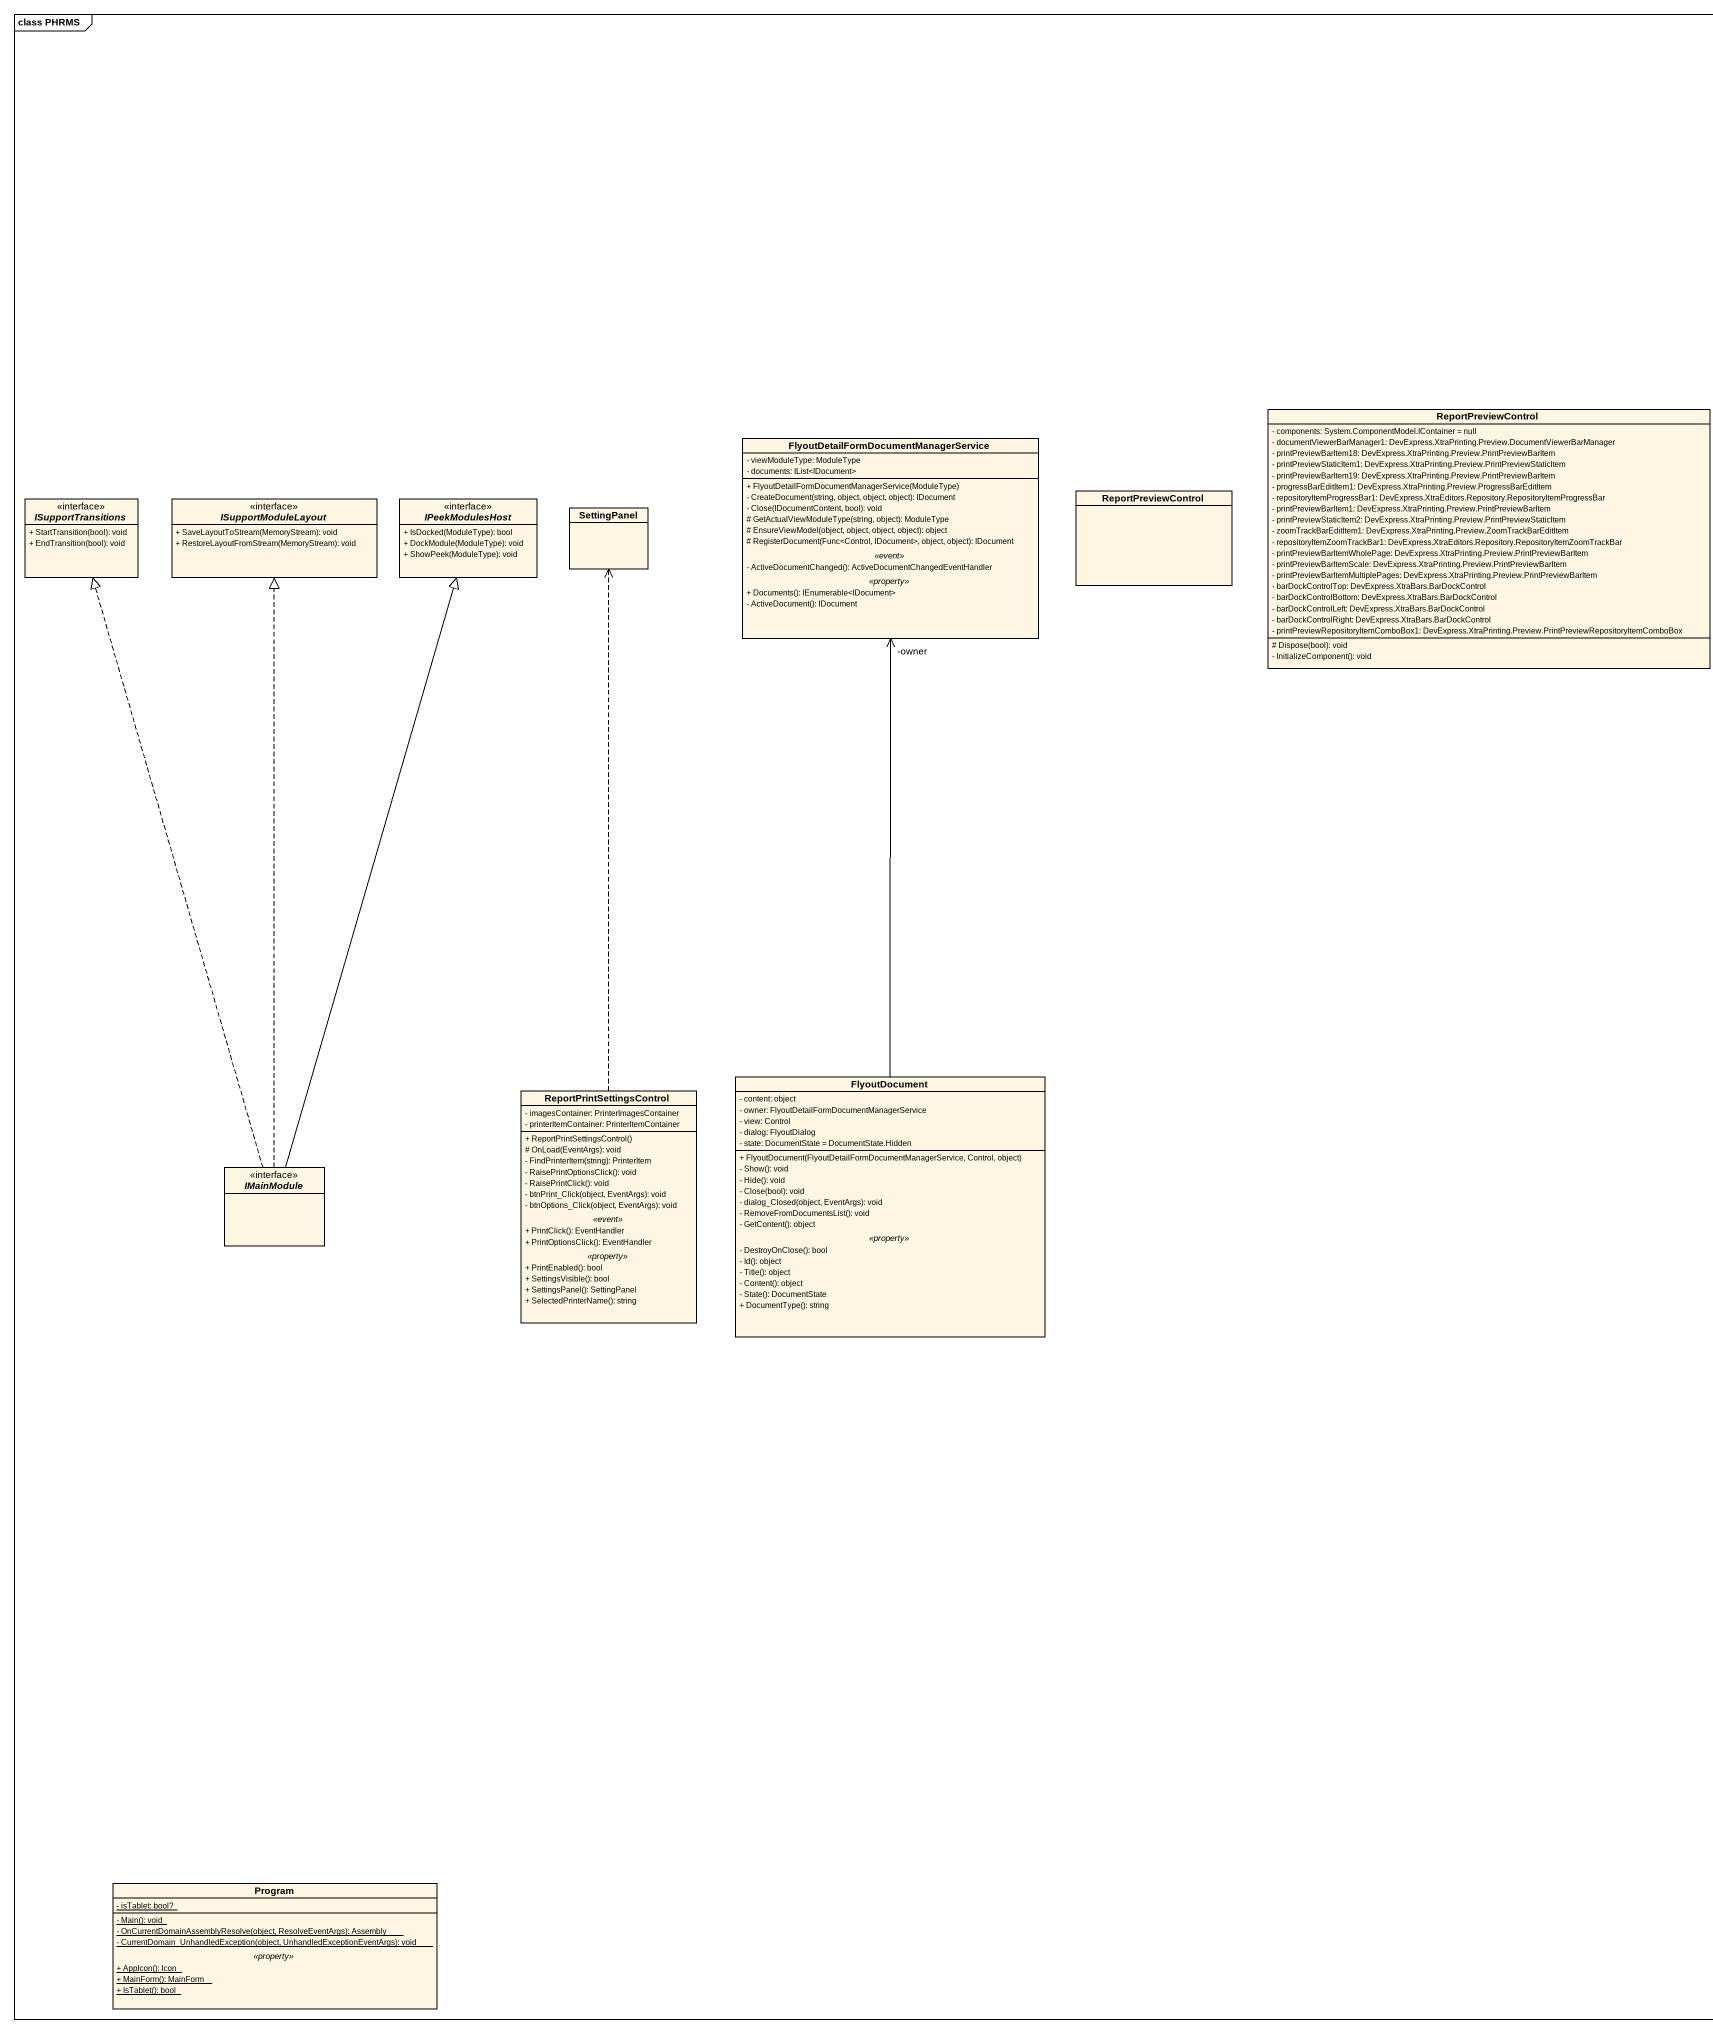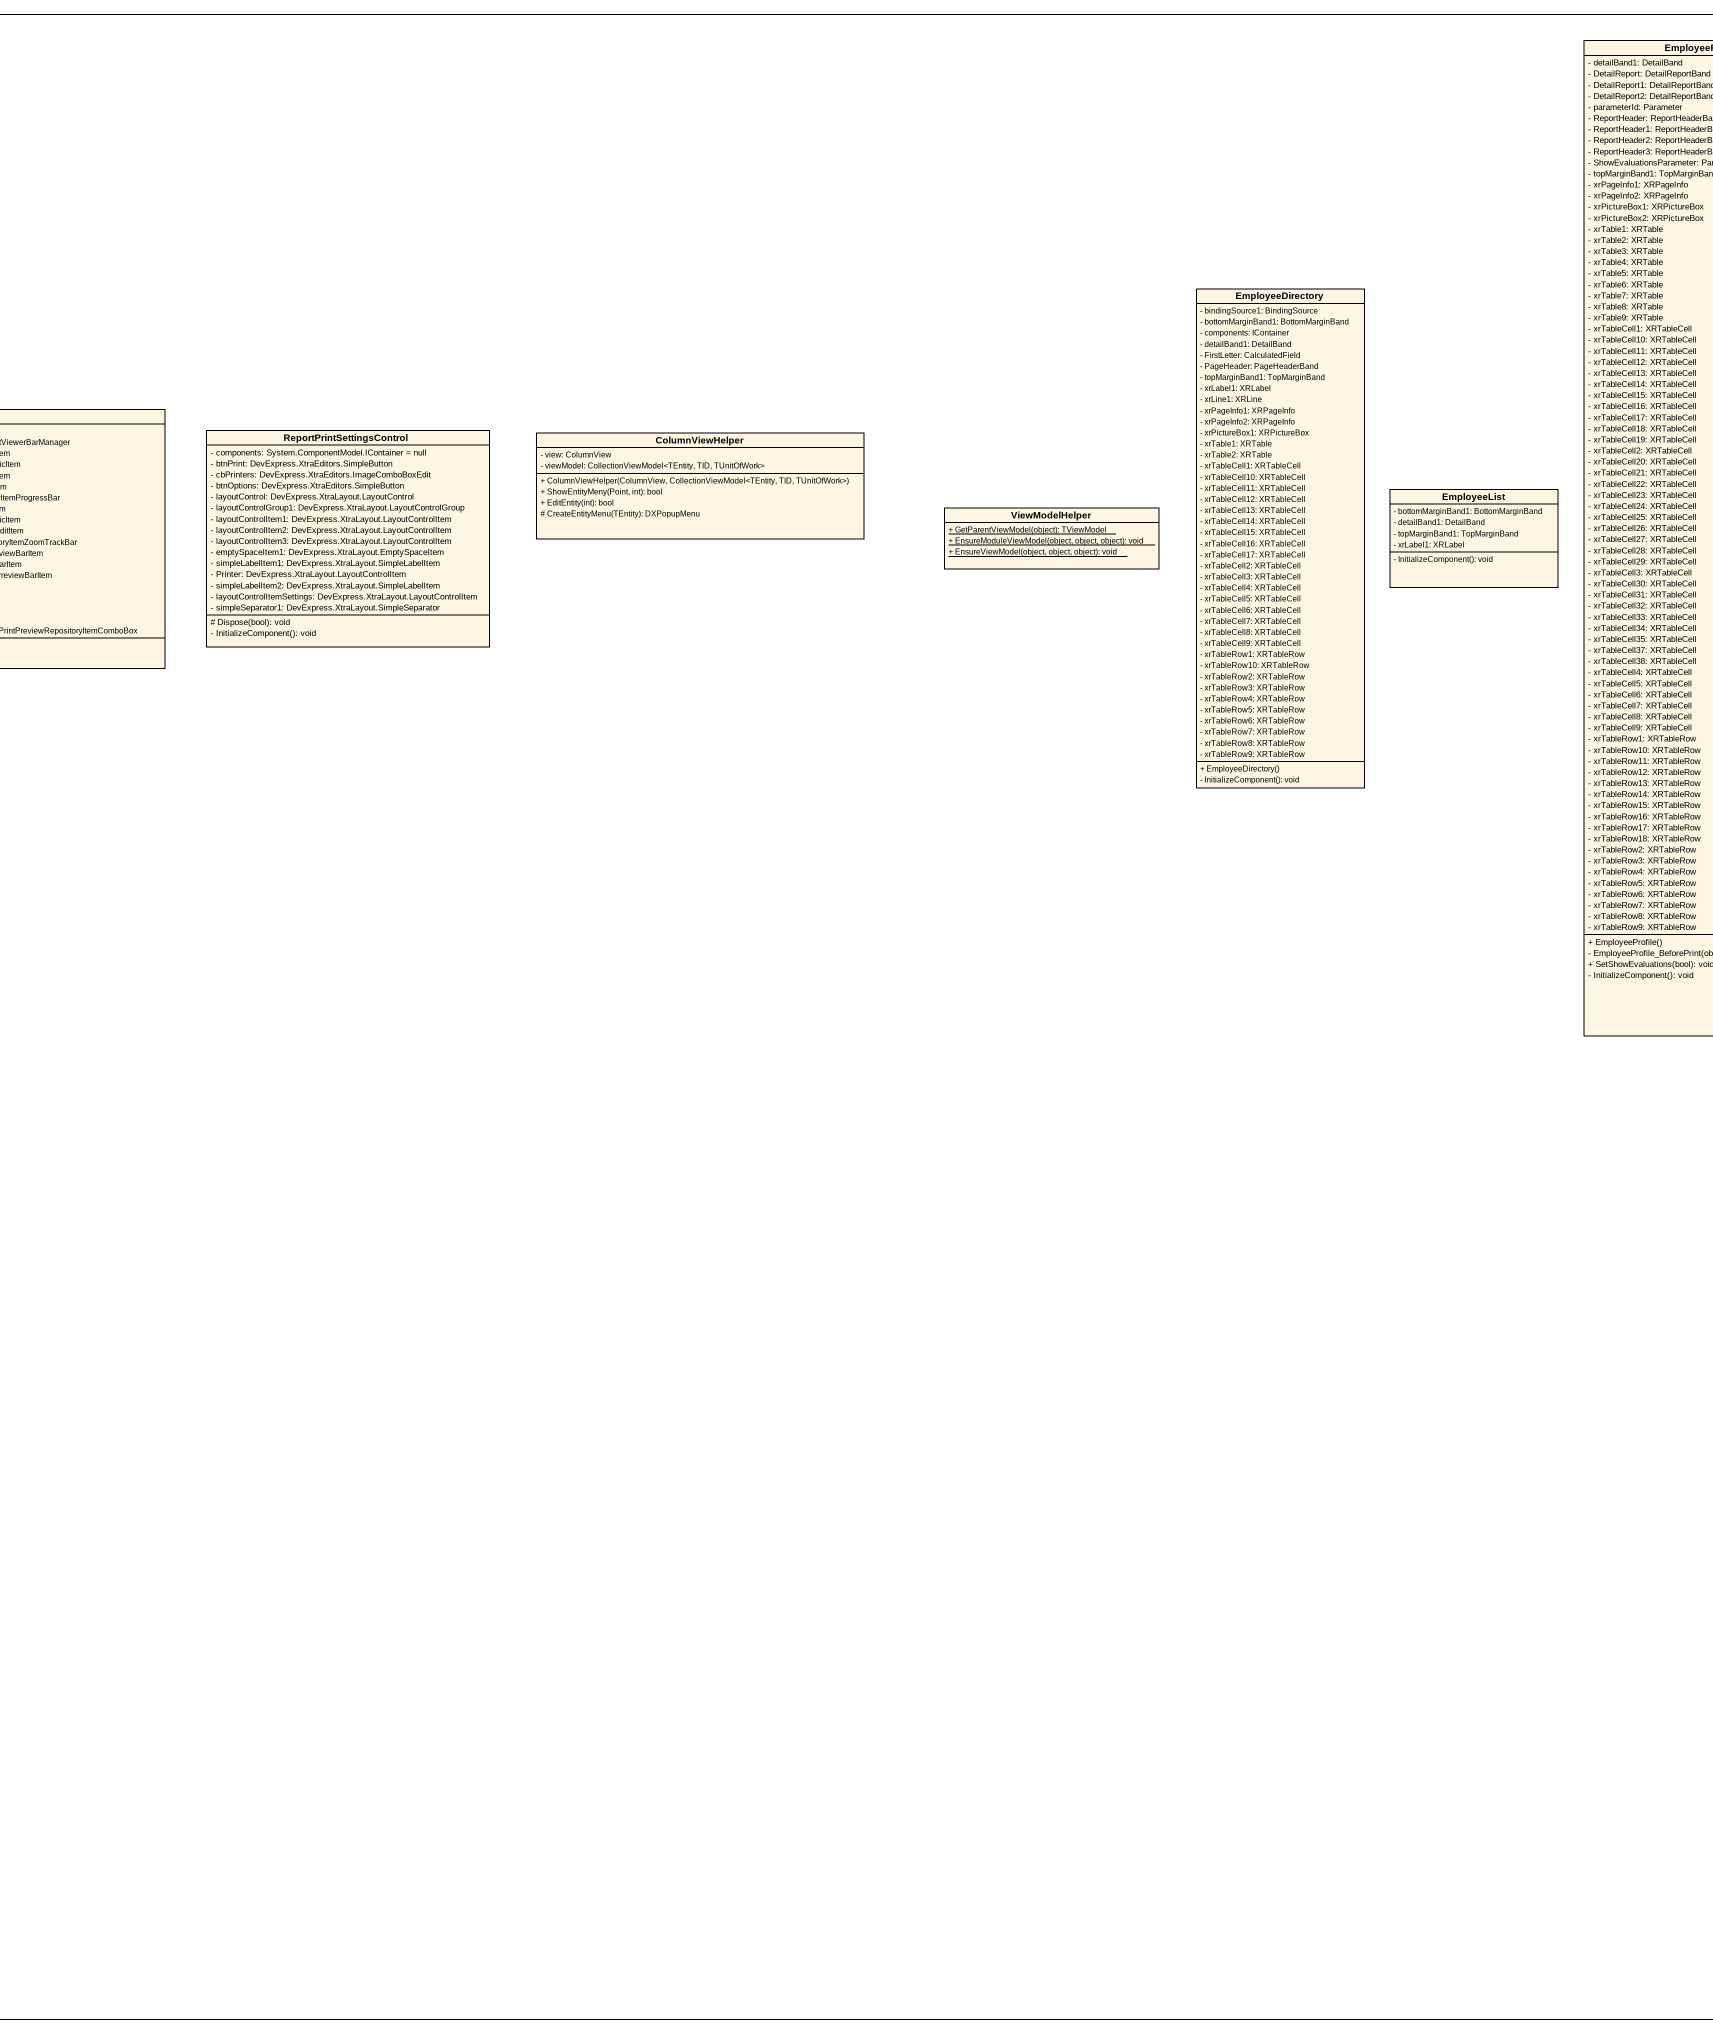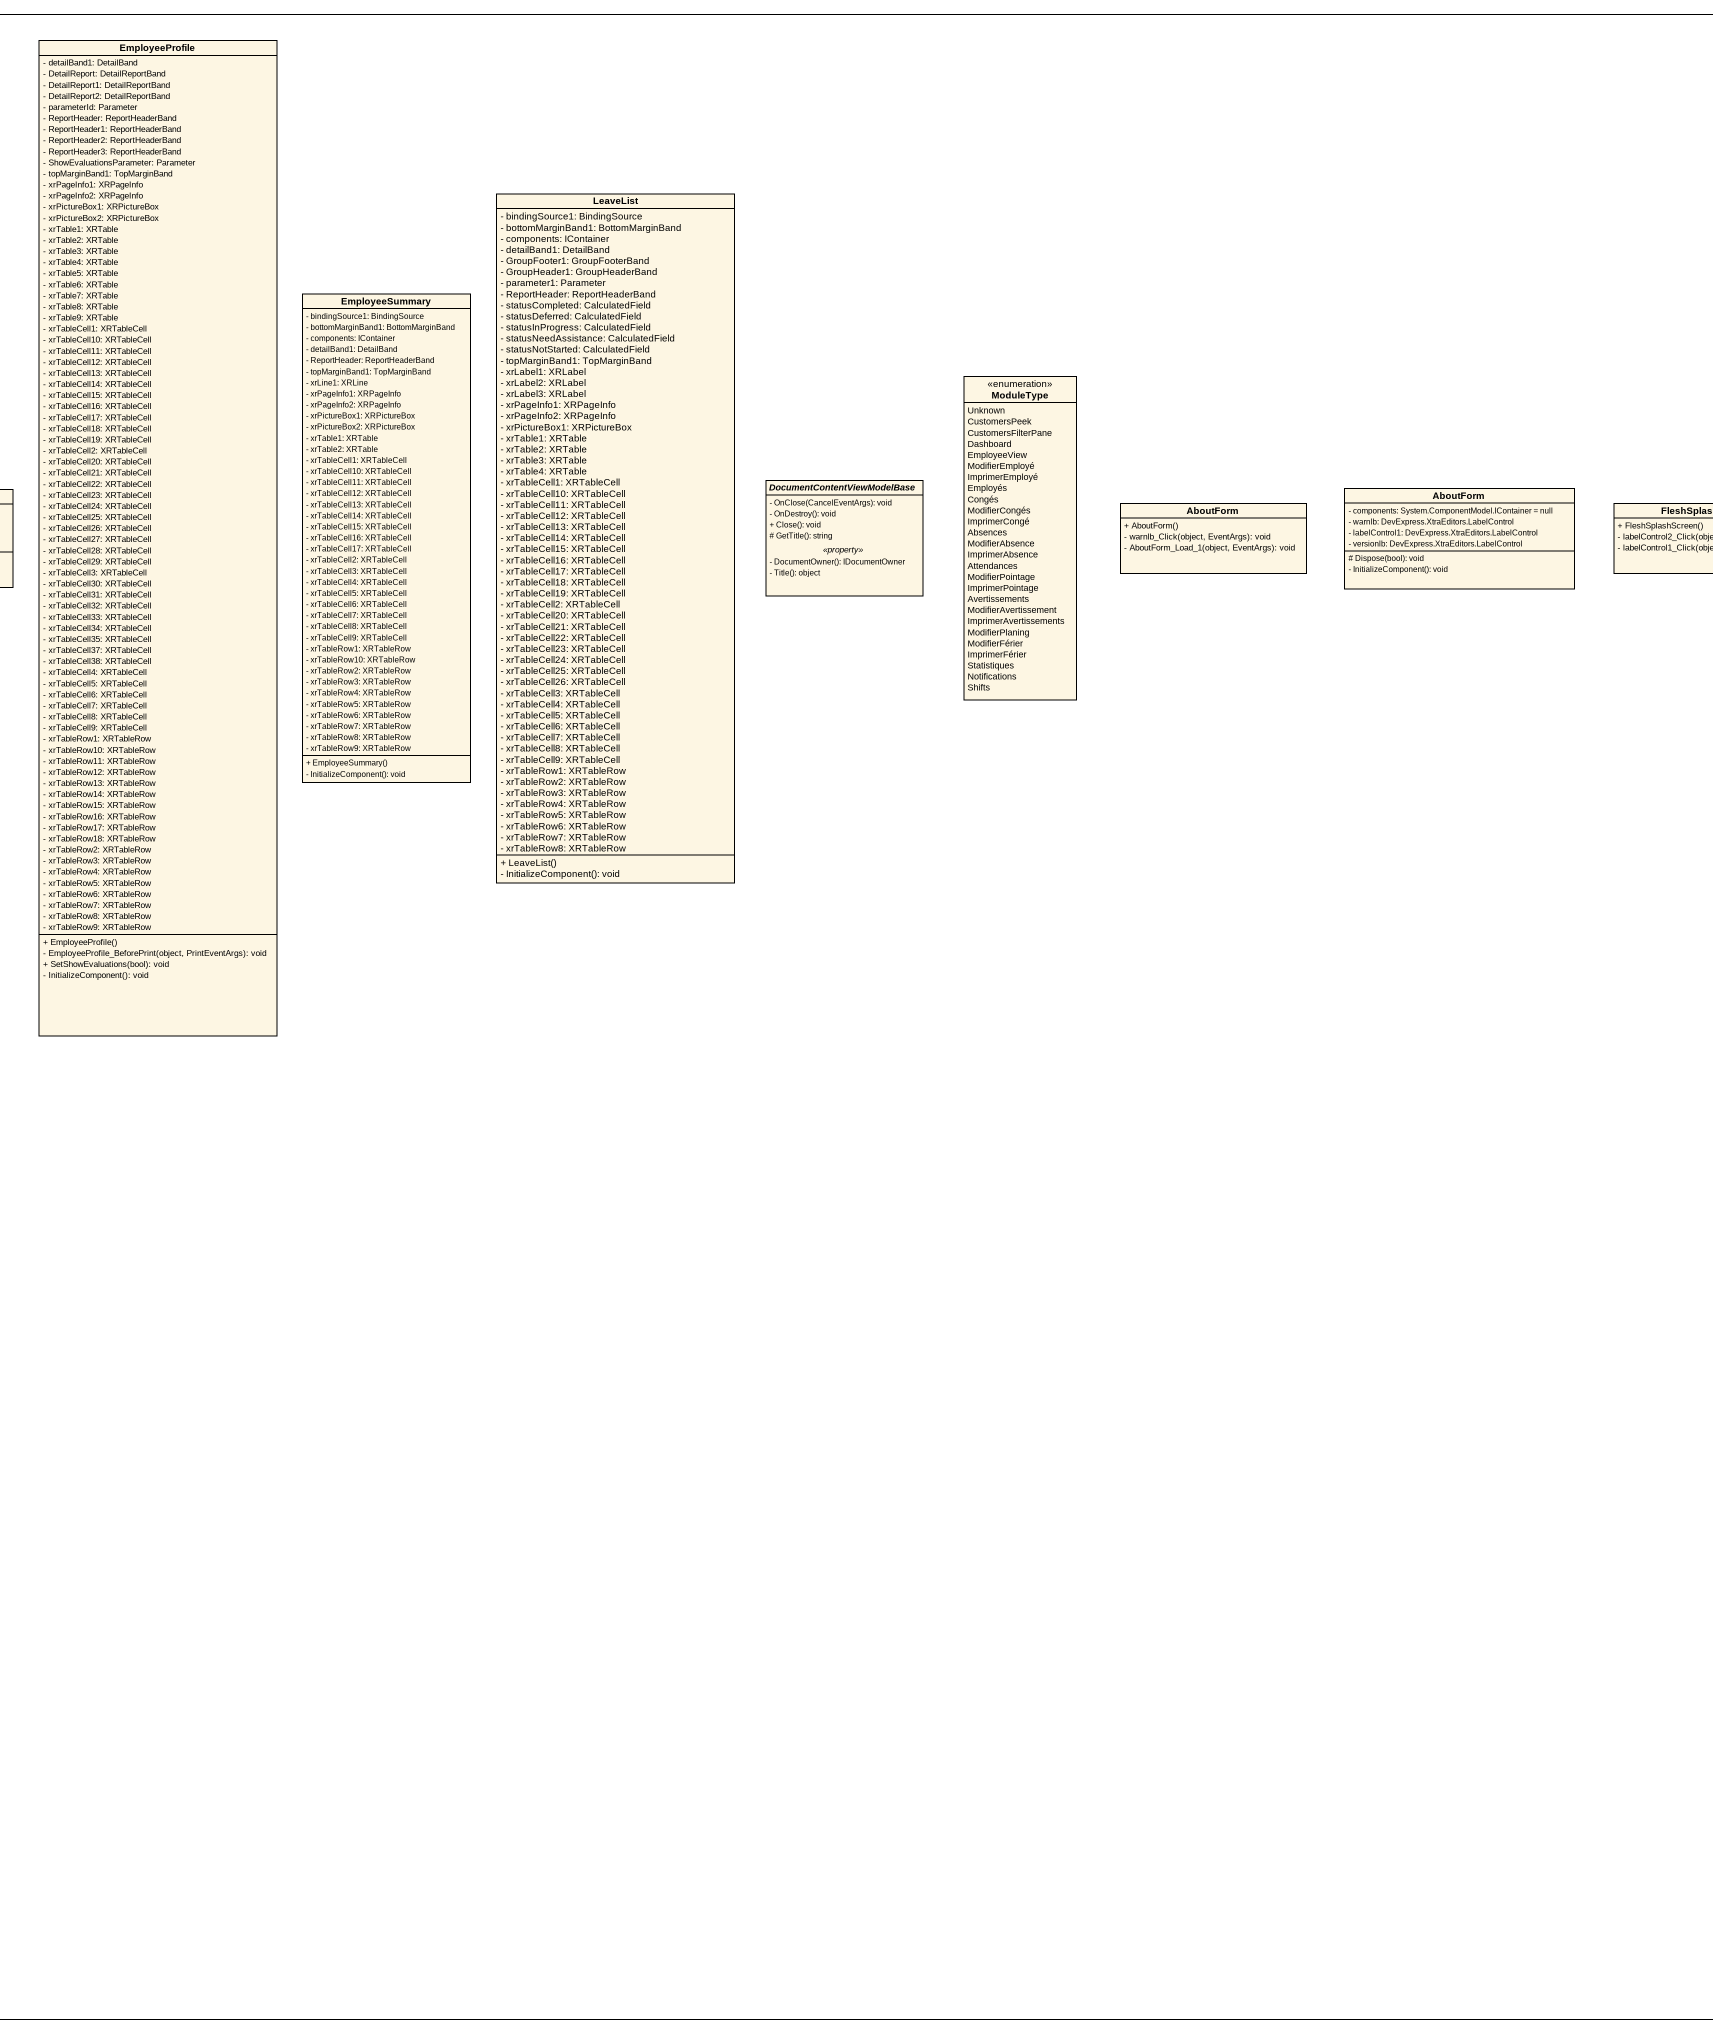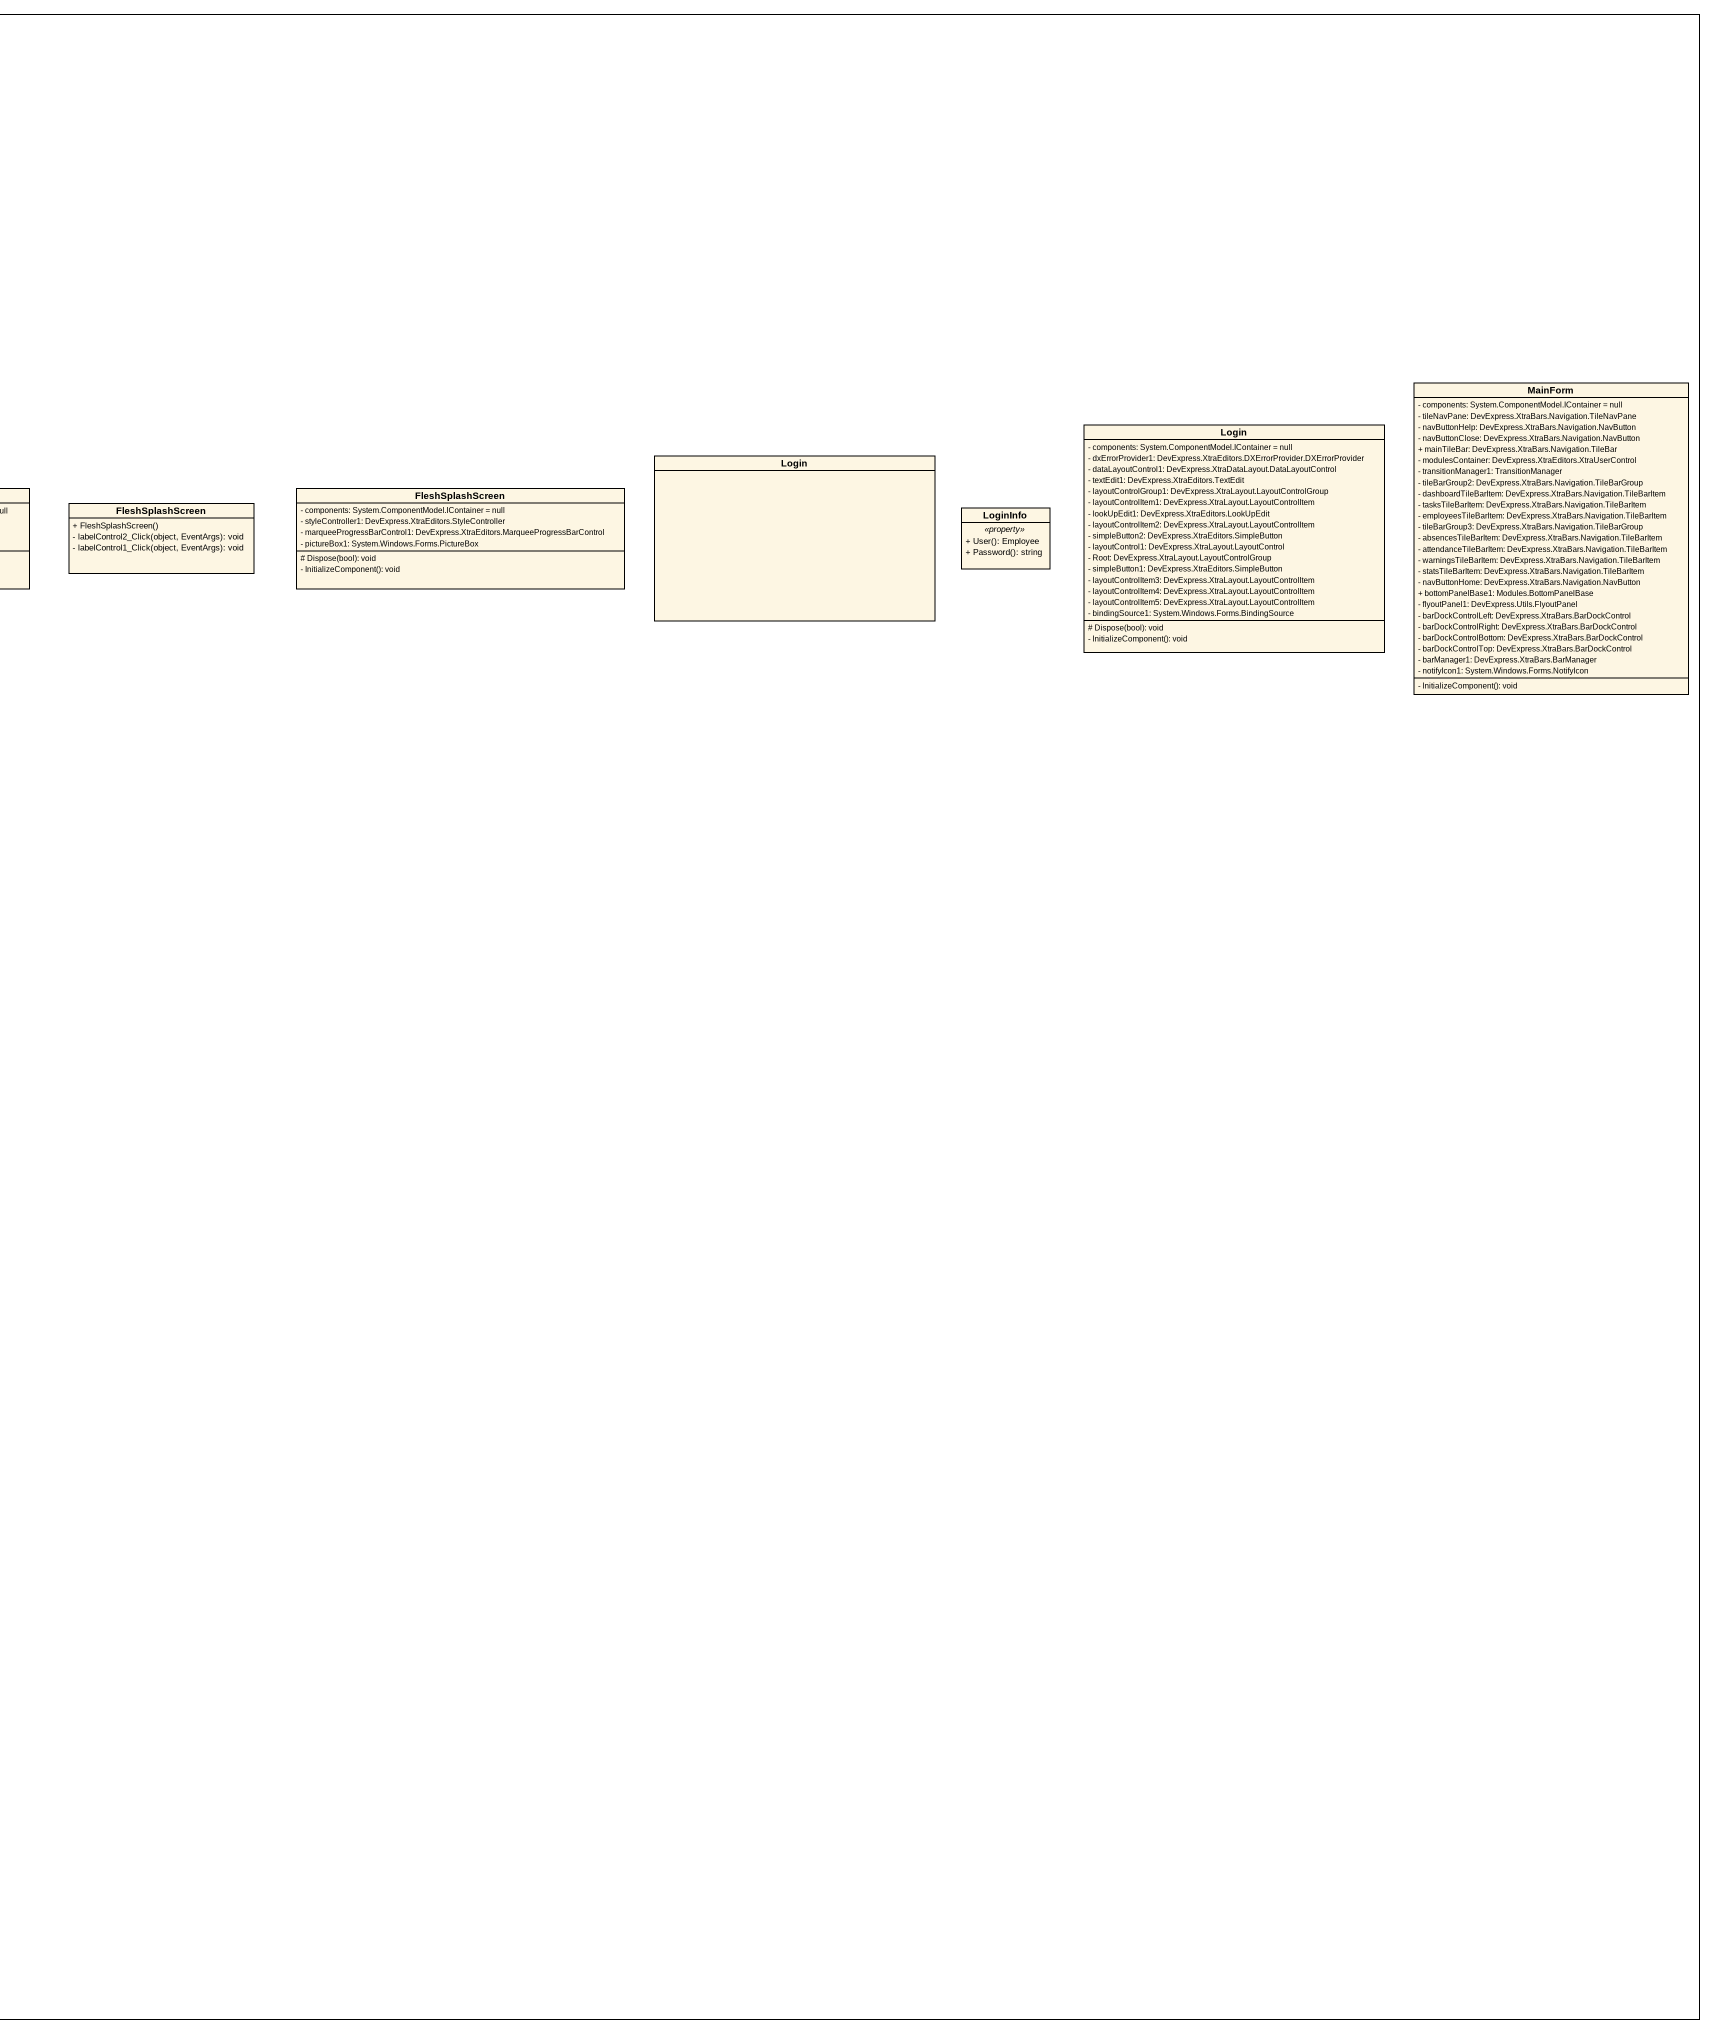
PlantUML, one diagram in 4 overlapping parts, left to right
@startuml
mainframe class PHRMS
hide circle
hide empty members
skinparam classAttributeIconSize 0
class EmployeeProfile {
  - detailBand1: DetailBand
  - DetailReport: DetailReportBand
  - DetailReport1: DetailReportBand
  - DetailReport2: DetailReportBand
  - parameterId: Parameter
  - ReportHeader: ReportHeaderBand
  - ReportHeader1: ReportHeaderBand
  - ReportHeader2: ReportHeaderBand
  - ReportHeader3: ReportHeaderBand
  - ShowEvaluationsParameter: Parameter
  - topMarginBand1: TopMarginBand
  - xrPageInfo1: XRPageInfo
  - xrPageInfo2: XRPageInfo
  - xrPictureBox1: XRPictureBox
  - xrPictureBox2: XRPictureBox
  - xrTable1: XRTable
  - xrTable2: XRTable
  - xrTable3: XRTable
  - xrTable4: XRTable
  - xrTable5: XRTable
  - xrTable6: XRTable
  - xrTable7: XRTable
  - xrTable8: XRTable
  - xrTable9: XRTable
  - xrTableCell1: XRTableCell
  - xrTableCell10: XRTableCell
  - xrTableCell11: XRTableCell
  - xrTableCell12: XRTableCell
  - xrTableCell13: XRTableCell
  - xrTableCell14: XRTableCell
  - xrTableCell15: XRTableCell
  - xrTableCell16: XRTableCell
  - xrTableCell17: XRTableCell
  - xrTableCell18: XRTableCell
  - xrTableCell19: XRTableCell
  - xrTableCell2: XRTableCell
  - xrTableCell20: XRTableCell
  - xrTableCell21: XRTableCell
  - xrTableCell22: XRTableCell
  - xrTableCell23: XRTableCell
  - xrTableCell24: XRTableCell
  - xrTableCell25: XRTableCell
  - xrTableCell26: XRTableCell
  - xrTableCell27: XRTableCell
  - xrTableCell28: XRTableCell
  - xrTableCell29: XRTableCell
  - xrTableCell3: XRTableCell
  - xrTableCell30: XRTableCell
  - xrTableCell31: XRTableCell
  - xrTableCell32: XRTableCell
  - xrTableCell33: XRTableCell
  - xrTableCell34: XRTableCell
  - xrTableCell35: XRTableCell
  - xrTableCell37: XRTableCell
  - xrTableCell38: XRTableCell
  - xrTableCell4: XRTableCell
  - xrTableCell5: XRTableCell
  - xrTableCell6: XRTableCell
  - xrTableCell7: XRTableCell
  - xrTableCell8: XRTableCell
  - xrTableCell9: XRTableCell
  - xrTableRow1: XRTableRow
  - xrTableRow10: XRTableRow
  - xrTableRow11: XRTableRow
  - xrTableRow12: XRTableRow
  - xrTableRow13: XRTableRow
  - xrTableRow14: XRTableRow
  - xrTableRow15: XRTableRow
  - xrTableRow16: XRTableRow
  - xrTableRow17: XRTableRow
  - xrTableRow18: XRTableRow
  - xrTableRow2: XRTableRow
  - xrTableRow3: XRTableRow
  - xrTableRow4: XRTableRow
  - xrTableRow5: XRTableRow
  - xrTableRow6: XRTableRow
  - xrTableRow7: XRTableRow
  - xrTableRow8: XRTableRow
  - xrTableRow9: XRTableRow
  + EmployeeProfile()
  - EmployeeProfile_BeforePrint(object, PrintEventArgs): void
  + SetShowEvaluations(bool): void
  - InitializeComponent(): void
}
class LeaveList {
  - bindingSource1: BindingSource
  - bottomMarginBand1: BottomMarginBand
  - components: IContainer
  - detailBand1: DetailBand
  - GroupFooter1: GroupFooterBand
  - GroupHeader1: GroupHeaderBand
  - parameter1: Parameter
  - ReportHeader: ReportHeaderBand
  - statusCompleted: CalculatedField
  - statusDeferred: CalculatedField
  - statusInProgress: CalculatedField
  - statusNeedAssistance: CalculatedField
  - statusNotStarted: CalculatedField
  - topMarginBand1: TopMarginBand
  - xrLabel1: XRLabel
  - xrLabel2: XRLabel
  - xrLabel3: XRLabel
  - xrPageInfo1: XRPageInfo
  - xrPageInfo2: XRPageInfo
  - xrPictureBox1: XRPictureBox
  - xrTable1: XRTable
  - xrTable2: XRTable
  - xrTable3: XRTable
  - xrTable4: XRTable
  - xrTableCell1: XRTableCell
  - xrTableCell10: XRTableCell
  - xrTableCell11: XRTableCell
  - xrTableCell12: XRTableCell
  - xrTableCell13: XRTableCell
  - xrTableCell14: XRTableCell
  - xrTableCell15: XRTableCell
  - xrTableCell16: XRTableCell
  - xrTableCell17: XRTableCell
  - xrTableCell18: XRTableCell
  - xrTableCell19: XRTableCell
  - xrTableCell2: XRTableCell
  - xrTableCell20: XRTableCell
  - xrTableCell21: XRTableCell
  - xrTableCell22: XRTableCell
  - xrTableCell23: XRTableCell
  - xrTableCell24: XRTableCell
  - xrTableCell25: XRTableCell
  - xrTableCell26: XRTableCell
  - xrTableCell3: XRTableCell
  - xrTableCell4: XRTableCell
  - xrTableCell5: XRTableCell
  - xrTableCell6: XRTableCell
  - xrTableCell7: XRTableCell
  - xrTableCell8: XRTableCell
  - xrTableCell9: XRTableCell
  - xrTableRow1: XRTableRow
  - xrTableRow2: XRTableRow
  - xrTableRow3: XRTableRow
  - xrTableRow4: XRTableRow
  - xrTableRow5: XRTableRow
  - xrTableRow6: XRTableRow
  - xrTableRow7: XRTableRow
  - xrTableRow8: XRTableRow
  + LeaveList()
  - InitializeComponent(): void
}
class EmployeeDirectory {
  - bindingSource1: BindingSource
  - bottomMarginBand1: BottomMarginBand
  - components: IContainer
  - detailBand1: DetailBand
  - FirstLetter: CalculatedField
  - PageHeader: PageHeaderBand
  - topMarginBand1: TopMarginBand
  - xrLabel1: XRLabel
  - xrLine1: XRLine
  - xrPageInfo1: XRPageInfo
  - xrPageInfo2: XRPageInfo
  - xrPictureBox1: XRPictureBox
  - xrTable1: XRTable
  - xrTable2: XRTable
  - xrTableCell1: XRTableCell
  - xrTableCell10: XRTableCell
  - xrTableCell11: XRTableCell
  - xrTableCell12: XRTableCell
  - xrTableCell13: XRTableCell
  - xrTableCell14: XRTableCell
  - xrTableCell15: XRTableCell
  - xrTableCell16: XRTableCell
  - xrTableCell17: XRTableCell
  - xrTableCell2: XRTableCell
  - xrTableCell3: XRTableCell
  - xrTableCell4: XRTableCell
  - xrTableCell5: XRTableCell
  - xrTableCell6: XRTableCell
  - xrTableCell7: XRTableCell
  - xrTableCell8: XRTableCell
  - xrTableCell9: XRTableCell
  - xrTableRow1: XRTableRow
  - xrTableRow10: XRTableRow
  - xrTableRow2: XRTableRow
  - xrTableRow3: XRTableRow
  - xrTableRow4: XRTableRow
  - xrTableRow5: XRTableRow
  - xrTableRow6: XRTableRow
  - xrTableRow7: XRTableRow
  - xrTableRow8: XRTableRow
  - xrTableRow9: XRTableRow
  + EmployeeDirectory()
  - InitializeComponent(): void
}
class EmployeeSummary {
  - bindingSource1: BindingSource
  - bottomMarginBand1: BottomMarginBand
  - components: IContainer
  - detailBand1: DetailBand
  - ReportHeader: ReportHeaderBand
  - topMarginBand1: TopMarginBand
  - xrLine1: XRLine
  - xrPageInfo1: XRPageInfo
  - xrPageInfo2: XRPageInfo
  - xrPictureBox1: XRPictureBox
  - xrPictureBox2: XRPictureBox
  - xrTable1: XRTable
  - xrTable2: XRTable
  - xrTableCell1: XRTableCell
  - xrTableCell10: XRTableCell
  - xrTableCell11: XRTableCell
  - xrTableCell12: XRTableCell
  - xrTableCell13: XRTableCell
  - xrTableCell14: XRTableCell
  - xrTableCell15: XRTableCell
  - xrTableCell16: XRTableCell
  - xrTableCell17: XRTableCell
  - xrTableCell2: XRTableCell
  - xrTableCell3: XRTableCell
  - xrTableCell4: XRTableCell
  - xrTableCell5: XRTableCell
  - xrTableCell6: XRTableCell
  - xrTableCell7: XRTableCell
  - xrTableCell8: XRTableCell
  - xrTableCell9: XRTableCell
  - xrTableRow1: XRTableRow
  - xrTableRow10: XRTableRow
  - xrTableRow2: XRTableRow
  - xrTableRow3: XRTableRow
  - xrTableRow4: XRTableRow
  - xrTableRow5: XRTableRow
  - xrTableRow6: XRTableRow
  - xrTableRow7: XRTableRow
  - xrTableRow8: XRTableRow
  - xrTableRow9: XRTableRow
  + EmployeeSummary()
  - InitializeComponent(): void
}
enum ModuleType {
  Unknown
  CustomersPeek
  CustomersFilterPane
  Dashboard
  EmployeeView
  ModifierEmployé
  ImprimerEmployé
  Employés
  Congés
  ModifierCongés
  ImprimerCongé
  Absences
  ModifierAbsence
  ImprimerAbsence
  Attendances
  ModifierPointage
  ImprimerPointage
  Avertissements
  ModifierAvertissement
  ImprimerAvertissements
  ModifierPlaning
  ModifierFérier
  ImprimerFérier
  Statistiques
  Notifications
  Shifts
}
class MainForm {
  - components: System.ComponentModel.IContainer = null
  - tileNavPane: DevExpress.XtraBars.Navigation.TileNavPane
  - navButtonHelp: DevExpress.XtraBars.Navigation.NavButton
  - navButtonClose: DevExpress.XtraBars.Navigation.NavButton
  + mainTileBar: DevExpress.XtraBars.Navigation.TileBar
  - modulesContainer: DevExpress.XtraEditors.XtraUserControl
  - transitionManager1: TransitionManager
  - tileBarGroup2: DevExpress.XtraBars.Navigation.TileBarGroup
  - dashboardTileBarItem: DevExpress.XtraBars.Navigation.TileBarItem
  - tasksTileBarItem: DevExpress.XtraBars.Navigation.TileBarItem
  - employeesTileBarItem: DevExpress.XtraBars.Navigation.TileBarItem
  - tileBarGroup3: DevExpress.XtraBars.Navigation.TileBarGroup
  - absencesTileBarItem: DevExpress.XtraBars.Navigation.TileBarItem
  - attendanceTileBarItem: DevExpress.XtraBars.Navigation.TileBarItem
  - warningsTileBarItem: DevExpress.XtraBars.Navigation.TileBarItem
  - statsTileBarItem: DevExpress.XtraBars.Navigation.TileBarItem
  - navButtonHome: DevExpress.XtraBars.Navigation.NavButton
  + bottomPanelBase1: Modules.BottomPanelBase
  - flyoutPanel1: DevExpress.Utils.FlyoutPanel
  - barDockControlLeft: DevExpress.XtraBars.BarDockControl
  - barDockControlRight: DevExpress.XtraBars.BarDockControl
  - barDockControlBottom: DevExpress.XtraBars.BarDockControl
  - barDockControlTop: DevExpress.XtraBars.BarDockControl
  - barManager1: DevExpress.XtraBars.BarManager
  - notifyIcon1: System.Windows.Forms.NotifyIcon
  - InitializeComponent(): void
}
class ReportPreviewControl {
  - components: System.ComponentModel.IContainer = null
  - documentViewerBarManager1: DevExpress.XtraPrinting.Preview.DocumentViewerBarManager
  - printPreviewBarItem18: DevExpress.XtraPrinting.Preview.PrintPreviewBarItem
  - printPreviewStaticItem1: DevExpress.XtraPrinting.Preview.PrintPreviewStaticItem
  - printPreviewBarItem19: DevExpress.XtraPrinting.Preview.PrintPreviewBarItem
  - progressBarEditItem1: DevExpress.XtraPrinting.Preview.ProgressBarEditItem
  - repositoryItemProgressBar1: DevExpress.XtraEditors.Repository.RepositoryItemProgressBar
  - printPreviewBarItem1: DevExpress.XtraPrinting.Preview.PrintPreviewBarItem
  - printPreviewStaticItem2: DevExpress.XtraPrinting.Preview.PrintPreviewStaticItem
  - zoomTrackBarEditItem1: DevExpress.XtraPrinting.Preview.ZoomTrackBarEditItem
  - repositoryItemZoomTrackBar1: DevExpress.XtraEditors.Repository.RepositoryItemZoomTrackBar
  - printPreviewBarItemWholePage: DevExpress.XtraPrinting.Preview.PrintPreviewBarItem
  - printPreviewBarItemScale: DevExpress.XtraPrinting.Preview.PrintPreviewBarItem
  - printPreviewBarItemMultiplePages: DevExpress.XtraPrinting.Preview.PrintPreviewBarItem
  - barDockControlTop: DevExpress.XtraBars.BarDockControl
  - barDockControlBottom: DevExpress.XtraBars.BarDockControl
  - barDockControlLeft: DevExpress.XtraBars.BarDockControl
  - barDockControlRight: DevExpress.XtraBars.BarDockControl
  - printPreviewRepositoryItemComboBox1: DevExpress.XtraPrinting.Preview.PrintPreviewRepositoryItemComboBox
  # Dispose(bool): void
  - InitializeComponent(): void
}
class Login {
  - components: System.ComponentModel.IContainer = null
  - dxErrorProvider1: DevExpress.XtraEditors.DXErrorProvider.DXErrorProvider
  - dataLayoutControl1: DevExpress.XtraDataLayout.DataLayoutControl
  - textEdit1: DevExpress.XtraEditors.TextEdit
  - layoutControlGroup1: DevExpress.XtraLayout.LayoutControlGroup
  - layoutControlItem1: DevExpress.XtraLayout.LayoutControlItem
  - lookUpEdit1: DevExpress.XtraEditors.LookUpEdit
  - layoutControlItem2: DevExpress.XtraLayout.LayoutControlItem
  - simpleButton2: DevExpress.XtraEditors.SimpleButton
  - layoutControl1: DevExpress.XtraLayout.LayoutControl
  - Root: DevExpress.XtraLayout.LayoutControlGroup
  - simpleButton1: DevExpress.XtraEditors.SimpleButton
  - layoutControlItem3: DevExpress.XtraLayout.LayoutControlItem
  - layoutControlItem4: DevExpress.XtraLayout.LayoutControlItem
  - layoutControlItem5: DevExpress.XtraLayout.LayoutControlItem
  - bindingSource1: System.Windows.Forms.BindingSource
  # Dispose(bool): void
  - InitializeComponent(): void
}
class "FlyoutDetailFormDocumentManagerService" as FlyoutDetailFormDocumentMana {
  - viewModuleType: ModuleType
  - documents: IList<IDocument>
  --
  + FlyoutDetailFormDocumentManagerService(ModuleType)
  - CreateDocument(string, object, object, object): IDocument
  - Close(IDocumentContent, bool): void
  # GetActualViewModuleType(string, object): ModuleType
  # EnsureViewModel(object, object, object, object): object
  # RegisterDocument(Func<Control, IDocument>, object, object): IDocument
  .. <<event>> ..
  - ActiveDocumentChanged(): ActiveDocumentChangedEventHandler
  .. <<property>> ..
  + Documents(): IEnumerable<IDocument>
  - ActiveDocument(): IDocument
}
class ReportPrintSettingsControl {
  - components: System.ComponentModel.IContainer = null
  - btnPrint: DevExpress.XtraEditors.SimpleButton
  - cbPrinters: DevExpress.XtraEditors.ImageComboBoxEdit
  - btnOptions: DevExpress.XtraEditors.SimpleButton
  - layoutControl: DevExpress.XtraLayout.LayoutControl
  - layoutControlGroup1: DevExpress.XtraLayout.LayoutControlGroup
  - layoutControlItem1: DevExpress.XtraLayout.LayoutControlItem
  - layoutControlItem2: DevExpress.XtraLayout.LayoutControlItem
  - layoutControlItem3: DevExpress.XtraLayout.LayoutControlItem
  - emptySpaceItem1: DevExpress.XtraLayout.EmptySpaceItem
  - simpleLabelItem1: DevExpress.XtraLayout.SimpleLabelItem
  - Printer: DevExpress.XtraLayout.LayoutControlItem
  - simpleLabelItem2: DevExpress.XtraLayout.SimpleLabelItem
  - layoutControlItemSettings: DevExpress.XtraLayout.LayoutControlItem
  - simpleSeparator1: DevExpress.XtraLayout.SimpleSeparator
  # Dispose(bool): void
  - InitializeComponent(): void
}
class ColumnViewHelper {
  - view: ColumnView
  - viewModel: CollectionViewModel<TEntity, TID, TUnitOfWork>
  + ColumnViewHelper(ColumnView, CollectionViewModel<TEntity, TID, TUnitOfWork>)
  + ShowEntityMeny(Point, int): bool
  + EditEntity(int): bool
  # CreateEntityMenu(TEntity): DXPopupMenu
}
class "Login" as Login_2
interface ISupportTransitions {
  + StartTransition(bool): void
  + EndTransition(bool): void
}
interface ISupportModuleLayout {
  + SaveLayoutToStream(MemoryStream): void
  + RestoreLayoutFromStream(MemoryStream): void
}
interface IPeekModulesHost {
  + IsDocked(ModuleType): bool
  + DockModule(ModuleType): void
  + ShowPeek(ModuleType): void
}
class "ReportPreviewControl" as ReportPreviewControl_2
class EmployeeList {
  - bottomMarginBand1: BottomMarginBand
  - detailBand1: DetailBand
  - topMarginBand1: TopMarginBand
  - xrLabel1: XRLabel
  - InitializeComponent(): void
}
abstract class DocumentContentViewModelBase {
  - OnClose(CancelEventArgs): void
  - OnDestroy(): void
  + Close(): void
  # GetTitle(): string
  .. <<property>> ..
  - DocumentOwner(): IDocumentOwner
  - Title(): object
}
class AboutForm {
  + AboutForm()
  - warnlb_Click(object, EventArgs): void
  - AboutForm_Load_1(object, EventArgs): void
}
class "AboutForm" as AboutForm_2 {
  - components: System.ComponentModel.IContainer = null
  - warnlb: DevExpress.XtraEditors.LabelControl
  - labelControl1: DevExpress.XtraEditors.LabelControl
  - versionlb: DevExpress.XtraEditors.LabelControl
  # Dispose(bool): void
  - InitializeComponent(): void
}
class FleshSplashScreen {
  + FleshSplashScreen()
  - labelControl2_Click(object, EventArgs): void
  - labelControl1_Click(object, EventArgs): void
}
class "FleshSplashScreen" as FleshSplashScreen_2 {
  - components: System.ComponentModel.IContainer = null
  - styleController1: DevExpress.XtraEditors.StyleController
  - marqueeProgressBarControl1: DevExpress.XtraEditors.MarqueeProgressBarControl
  - pictureBox1: System.Windows.Forms.PictureBox
  # Dispose(bool): void
  - InitializeComponent(): void
}
class SettingPanel
class ViewModelHelper {
  {static} + GetParentViewModel(object): TViewModel
  {static} + EnsureModuleViewModel(object, object, object): void
  {static} + EnsureViewModel(object, object, object): void
}
class LoginInfo {
  .. <<property>> ..
  + User(): Employee
  + Password(): string
}
class "ReportPrintSettingsControl" as ReportPrintSettingsControl_2 {
  - imagesContainer: PrinterImagesContainer
  - printerItemContainer: PrinterItemContainer
  --
  + ReportPrintSettingsControl()
  # OnLoad(EventArgs): void
  - FindPrinterItem(string): PrinterItem
  - RaisePrintOptionsClick(): void
  - RaisePrintClick(): void
  - btnPrint_Click(object, EventArgs): void
  - btnOptions_Click(object, EventArgs): void
  .. <<event>> ..
  + PrintClick(): EventHandler
  + PrintOptionsClick(): EventHandler
  .. <<property>> ..
  + PrintEnabled(): bool
  + SettingsVisible(): bool
  + SettingsPanel(): SettingPanel
  + SelectedPrinterName(): string
}
class FlyoutDocument {
  - content: object
  - owner: FlyoutDetailFormDocumentManagerService
  - view: Control
  - dialog: FlyoutDialog
  - state: DocumentState = DocumentState.Hidden
  --
  + FlyoutDocument(FlyoutDetailFormDocumentManagerService, Control, object)
  - Show(): void
  - Hide(): void
  - Close(bool): void
  - dialog_Closed(object, EventArgs): void
  - RemoveFromDocumentsList(): void
  - GetContent(): object
  .. <<property>> ..
  - DestroyOnClose(): bool
  - Id(): object
  - Title(): object
  - Content(): object
  - State(): DocumentState
  + DocumentType(): string
}
interface IMainModule
class Program {
  {static} - isTablet: bool?
  --
  {static} - Main(): void
  {static} - OnCurrentDomainAssemblyResolve(object, ResolveEventArgs): Assembly
  {static} - CurrentDomain_UnhandledException(object, UnhandledExceptionEventArgs): void
  .. <<property>> ..
  {static} + AppIcon(): Icon
  {static} + MainForm(): MainForm
  {static} + IsTablet(): bool
}
ReportPrintSettingsControl_2 .up.> SettingPanel
FlyoutDocument -up-> "-owner" FlyoutDetailFormDocumentMana
IMainModule .up.|> ISupportTransitions
IMainModule .up.|> ISupportModuleLayout
IMainModule -up-|> IPeekModulesHost
@enduml
